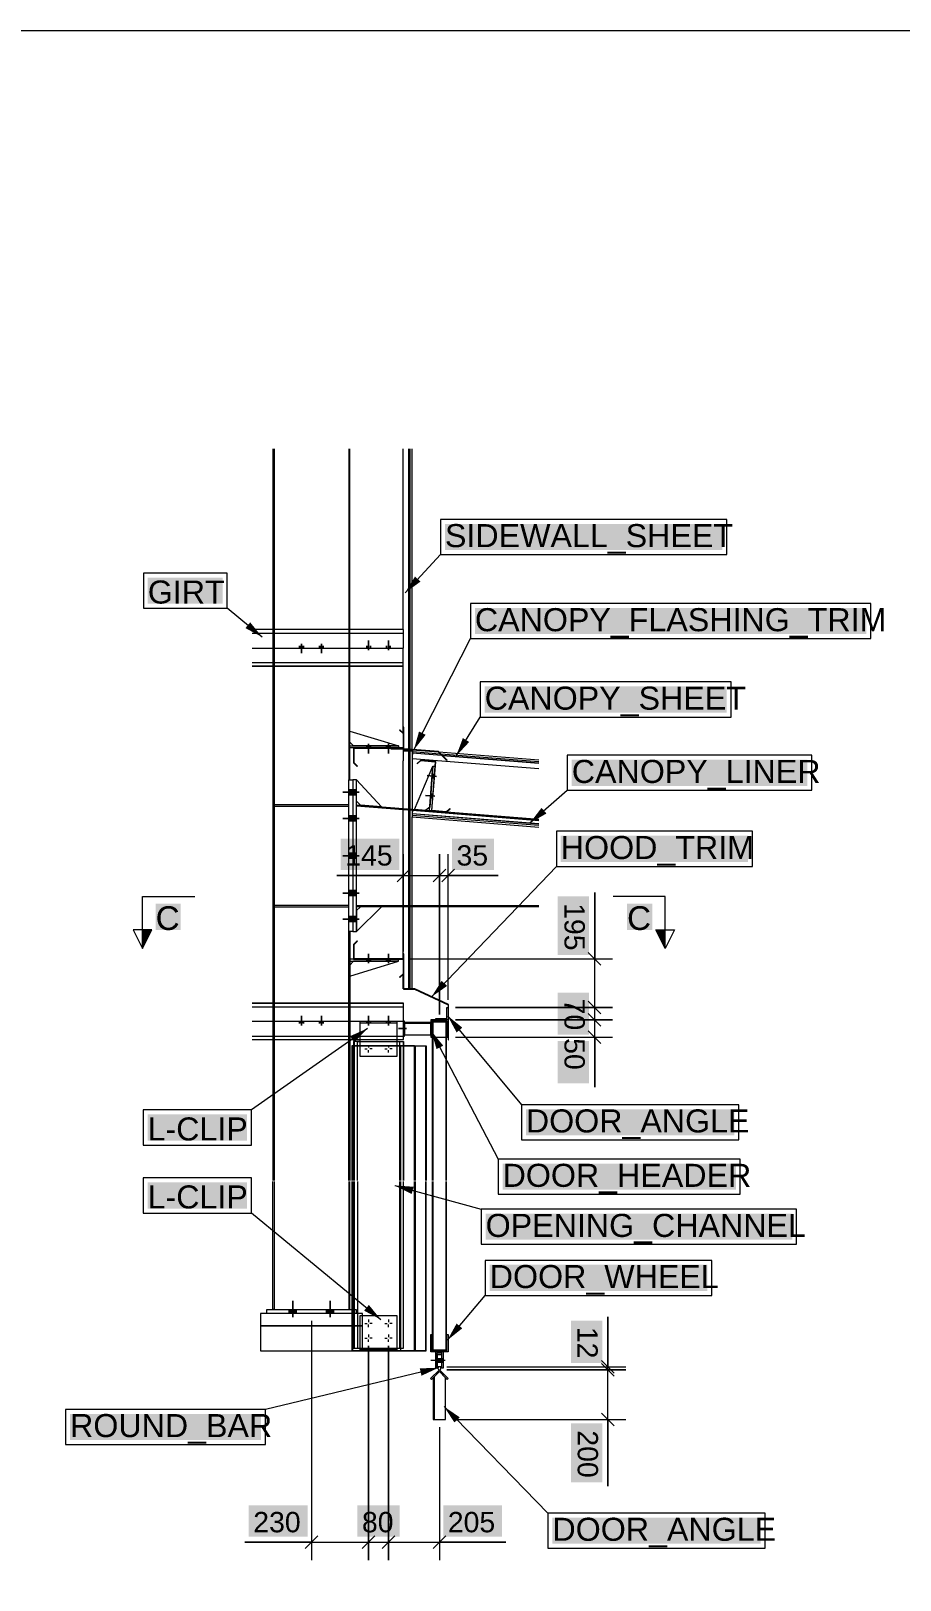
# Model space of a CAD drawing. Header units: inches. Extents: x 0.3 to 15.6, y 0.4 to 11.3.
# Drawn here: x 9.87 to 12.9, y 5.91 to 11.3 of the extents above; entities that cross this region are included whole.
import ezdxf

# ---------------------------------------------------------------- set-up
doc = ezdxf.new("R2010")
doc.units = ezdxf.units.IN
doc.header["$MEASUREMENT"] = 0
for name, color, linetype in [('PDF_Geometry', 7, 'Continuous'), ('PDF_Solid Fills', 7, 'Continuous'), ('PDF_Text', 7, 'Continuous')]:
    doc.layers.add(name, color=color, linetype=linetype)
doc.styles.add('PDF Arial', font='arial.ttf')

msp = doc.modelspace()

# ---------------------------------------------------------------- hatches: boundary and pattern name
at = {"layer": 'PDF_Solid Fills', "true_color": 0xffffff, "transparency": 33554559}
for points in [[(12.2802, 9.4926), (12.2802, 9.5835), (12.2802, 9.5835), (11.3142, 9.5835), (11.3142, 9.5835), (11.3142, 9.4926), (11.3142, 9.4926)], [(12.2802, 9.4926), (12.2802, 9.5835), (12.2802, 9.5835), (11.3142, 9.5835), (11.3142, 9.5835), (11.3142, 9.4926), (11.3142, 9.4926)], [(10.5398, 9.306), (10.5398, 9.3969), (10.5398, 9.3969), (10.2794, 9.3969), (10.2794, 9.3969), (10.2794, 9.306), (10.2794, 9.306)], [(10.5398, 9.306), (10.5398, 9.3969), (10.5398, 9.3969), (10.2794, 9.3969), (10.2794, 9.3969), (10.2794, 9.306), (10.2794, 9.306)], [(12.7812, 9.2), (12.7812, 9.2909), (12.7812, 9.2909), (11.4184, 9.2909), (11.4184, 9.2909), (11.4184, 9.2), (11.4184, 9.2)], [(12.7812, 9.2), (12.7812, 9.2909), (12.7812, 9.2909), (11.4184, 9.2909), (11.4184, 9.2909), (11.4184, 9.2), (11.4184, 9.2)], [(12.2953, 8.9269), (12.2953, 9.0178), (12.2953, 9.0178), (11.4526, 9.0178), (11.4526, 9.0178), (11.4526, 8.9269), (11.4526, 8.9269)], [(12.2953, 8.9269), (12.2953, 9.0178), (12.2953, 9.0178), (11.4526, 9.0178), (11.4526, 9.0178), (11.4526, 8.9269), (11.4526, 8.9269)], [(12.5758, 8.6717), (12.5758, 8.7626), (12.5758, 8.7626), (11.7559, 8.7626), (11.7559, 8.7626), (11.7559, 8.6717), (11.7559, 8.6717)], [(12.5758, 8.6717), (12.5758, 8.7626), (12.5758, 8.7626), (11.7559, 8.7626), (11.7559, 8.7626), (11.7559, 8.6717), (11.7559, 8.6717)], [(11.1557, 8.3789), (11.1557, 8.488), (11.1557, 8.488), (10.9512, 8.488), (10.9512, 8.488), (10.9512, 8.3789), (10.9512, 8.3789)], [(11.4855, 8.3789), (11.4855, 8.488), (11.4855, 8.488), (11.3388, 8.488), (11.3388, 8.488), (11.3388, 8.3789), (11.3388, 8.3789)], [(12.3695, 8.407), (12.3695, 8.4979), (12.3695, 8.4979), (11.7176, 8.4979), (11.7176, 8.4979), (11.7176, 8.407), (11.7176, 8.407)], [(12.3695, 8.407), (12.3695, 8.4979), (12.3695, 8.4979), (11.7176, 8.4979), (11.7176, 8.4979), (11.7176, 8.407), (11.7176, 8.407)], [(10.3943, 8.1703), (10.3943, 8.2612), (10.3943, 8.2612), (10.3068, 8.2612), (10.3068, 8.2612), (10.3068, 8.1703), (10.3068, 8.1703)], [(11.816, 8.2874), (11.7069, 8.2874), (11.7069, 8.2874), (11.7069, 8.083), (11.7069, 8.083), (11.816, 8.083), (11.816, 8.083)], [(12.0359, 8.1703), (12.0359, 8.2612), (12.0359, 8.2612), (11.9484, 8.2612), (11.9484, 8.2612), (11.9484, 8.1703), (11.9484, 8.1703)], [(11.816, 7.9523), (11.7069, 7.9523), (11.7069, 7.9523), (11.7069, 7.8056), (11.7069, 7.8056), (11.816, 7.8056), (11.816, 7.8056)], [(11.816, 7.7831), (11.7069, 7.7831), (11.7069, 7.7831), (11.7069, 7.6363), (11.7069, 7.6363), (11.816, 7.6363), (11.816, 7.6363)], [(10.625, 7.4371), (10.625, 7.5279), (10.625, 7.5279), (10.2785, 7.5279), (10.2785, 7.5279), (10.2785, 7.4371), (10.2785, 7.4371)], [(10.625, 7.4371), (10.625, 7.5279), (10.625, 7.5279), (10.2785, 7.5279), (10.2785, 7.5279), (10.2785, 7.4371), (10.2785, 7.4371)], [(12.3214, 7.4554), (12.3214, 7.5463), (12.3214, 7.5463), (11.596, 7.5463), (11.596, 7.5463), (11.596, 7.4554), (11.596, 7.4554)], [(12.3214, 7.4554), (12.3214, 7.5463), (12.3214, 7.5463), (11.596, 7.5463), (11.596, 7.5463), (11.596, 7.4554), (11.596, 7.4554)], [(12.3271, 7.266), (12.3271, 7.3569), (12.3271, 7.3569), (11.5149, 7.3569), (11.5149, 7.3569), (11.5149, 7.266), (11.5149, 7.266)], [(12.3271, 7.266), (12.3271, 7.3569), (12.3271, 7.3569), (11.5149, 7.3569), (11.5149, 7.3569), (11.5149, 7.266), (11.5149, 7.266)], [(10.6251, 7.2005), (10.6251, 7.2914), (10.6251, 7.2914), (10.2786, 7.2914), (10.2786, 7.2914), (10.2786, 7.2005), (10.2786, 7.2005)], [(10.6251, 7.2005), (10.6251, 7.2914), (10.6251, 7.2914), (10.2786, 7.2914), (10.2786, 7.2914), (10.2786, 7.2005), (10.2786, 7.2005)], [(12.5233, 7.0917), (12.5233, 7.1826), (12.5233, 7.1826), (11.4559, 7.1826), (11.4559, 7.1826), (11.4559, 7.0917), (11.4559, 7.0917)], [(12.5233, 7.0917), (12.5233, 7.1826), (12.5233, 7.1826), (11.4559, 7.1826), (11.4559, 7.1826), (11.4559, 7.0917), (11.4559, 7.0917)], [(12.2282, 6.9137), (12.2282, 7.0046), (12.2282, 7.0046), (11.4702, 7.0046), (11.4702, 7.0046), (11.4702, 6.9137), (11.4702, 6.9137)], [(12.2282, 6.9137), (12.2282, 7.0046), (12.2282, 7.0046), (11.4702, 7.0046), (11.4702, 7.0046), (11.4702, 6.9137), (11.4702, 6.9137)], [(11.8621, 6.8098), (11.753, 6.8098), (11.753, 6.8098), (11.753, 6.6631), (11.753, 6.6631), (11.8621, 6.6631), (11.8621, 6.6631)], [(10.6741, 6.395), (10.6741, 6.4859), (10.6741, 6.4859), (10.0087, 6.4859), (10.0087, 6.4859), (10.0087, 6.395), (10.0087, 6.395)], [(10.6741, 6.395), (10.6741, 6.4859), (10.6741, 6.4859), (10.0087, 6.4859), (10.0087, 6.4859), (10.0087, 6.395), (10.0087, 6.395)], [(11.8621, 6.4523), (11.753, 6.4523), (11.753, 6.4523), (11.753, 6.2478), (11.753, 6.2478), (11.8621, 6.2478), (11.8621, 6.2478)], [(10.8355, 6.0582), (10.8355, 6.1673), (10.8355, 6.1673), (10.631, 6.1673), (10.631, 6.1673), (10.631, 6.0582), (10.631, 6.0582)], [(11.1562, 6.0582), (11.1562, 6.1673), (11.1562, 6.1673), (11.0094, 6.1673), (11.0094, 6.1673), (11.0094, 6.0582), (11.0094, 6.0582)], [(11.513, 6.0582), (11.513, 6.1673), (11.513, 6.1673), (11.3085, 6.1673), (11.3085, 6.1673), (11.3085, 6.0582), (11.3085, 6.0582)], [(12.4139, 6.034), (12.4139, 6.1249), (12.4139, 6.1249), (11.6885, 6.1249), (11.6885, 6.1249), (11.6885, 6.034), (11.6885, 6.034)], [(12.4139, 6.034), (12.4139, 6.1249), (12.4139, 6.1249), (11.6885, 6.1249), (11.6885, 6.1249), (11.6885, 6.034), (11.6885, 6.034)]]:
    msp.add_hatch(color=7, dxfattribs=at).paths.add_polyline_path(points)
at = {"layer": 'PDF_Solid Fills', "transparency": 33554559}
for points in [[(11.2289, 9.3826), (11.1753, 9.3438), (11.1753, 9.3438), (11.2098, 9.4002), (11.2098, 9.4002)], [(10.6359, 9.2409), (10.6777, 9.1895), (10.6777, 9.1895), (10.6194, 9.2208), (10.6194, 9.2208)], [(10.808, 9.1525), (10.821, 9.1525), (10.821, 9.1525), (10.821, 9.1594), (10.821, 9.1594), (10.808, 9.1594), (10.808, 9.1594)], [(10.808, 9.1525), (10.821, 9.1525), (10.821, 9.1525), (10.821, 9.1594), (10.821, 9.1594), (10.808, 9.1594), (10.808, 9.1594)], [(10.808, 9.1512), (10.821, 9.1512), (10.821, 9.1512), (10.821, 9.1525), (10.821, 9.1525), (10.808, 9.1525), (10.808, 9.1525)], [(10.808, 9.1512), (10.821, 9.1512), (10.821, 9.1512), (10.821, 9.1525), (10.821, 9.1525), (10.808, 9.1525), (10.808, 9.1525)], [(10.8772, 9.1525), (10.8902, 9.1525), (10.8902, 9.1525), (10.8902, 9.1594), (10.8902, 9.1594), (10.8772, 9.1594), (10.8772, 9.1594)], [(10.8772, 9.1525), (10.8902, 9.1525), (10.8902, 9.1525), (10.8902, 9.1594), (10.8902, 9.1594), (10.8772, 9.1594), (10.8772, 9.1594)], [(10.8772, 9.1512), (10.8902, 9.1512), (10.8902, 9.1512), (10.8902, 9.1525), (10.8902, 9.1525), (10.8772, 9.1525), (10.8772, 9.1525)], [(10.8772, 9.1512), (10.8902, 9.1512), (10.8902, 9.1512), (10.8902, 9.1525), (10.8902, 9.1525), (10.8772, 9.1525), (10.8772, 9.1525)], [(11.2469, 8.8492), (11.2059, 8.7972), (11.2059, 8.7972), (11.2238, 8.8609), (11.2238, 8.8609)], [(11.0547, 8.8106), (11.0417, 8.8106), (11.0417, 8.8106), (11.0417, 8.8037), (11.0417, 8.8037), (11.0547, 8.8037), (11.0547, 8.8037)], [(11.0547, 8.8106), (11.0417, 8.8106), (11.0417, 8.8106), (11.0417, 8.8037), (11.0417, 8.8037), (11.0547, 8.8037), (11.0547, 8.8037)], [(11.0547, 8.8037), (11.0417, 8.8037), (11.0417, 8.8037), (11.0417, 8.8024), (11.0417, 8.8024), (11.0547, 8.8024), (11.0547, 8.8024)], [(11.0547, 8.8037), (11.0417, 8.8037), (11.0417, 8.8037), (11.0417, 8.8024), (11.0417, 8.8024), (11.0547, 8.8024), (11.0547, 8.8024)], [(11.1239, 8.8106), (11.1109, 8.8106), (11.1109, 8.8106), (11.1109, 8.8037), (11.1109, 8.8037), (11.1239, 8.8037), (11.1239, 8.8037)], [(11.1239, 8.8106), (11.1109, 8.8106), (11.1109, 8.8106), (11.1109, 8.8037), (11.1109, 8.8037), (11.1239, 8.8037), (11.1239, 8.8037)], [(11.1239, 8.8037), (11.1109, 8.8037), (11.1109, 8.8037), (11.1109, 8.8024), (11.1109, 8.8024), (11.1239, 8.8024), (11.1239, 8.8024)], [(11.1239, 8.8037), (11.1109, 8.8037), (11.1109, 8.8037), (11.1109, 8.8024), (11.1109, 8.8024), (11.1239, 8.8024), (11.1239, 8.8024)], [(11.3986, 8.8244), (11.3534, 8.776), (11.3534, 8.776), (11.3765, 8.838), (11.3765, 8.838)], [(11.2701, 8.7123), (11.2691, 8.6994), (11.2691, 8.6994), (11.276, 8.6989), (11.276, 8.6989), (11.277, 8.7118), (11.277, 8.7118)], [(11.2701, 8.7123), (11.2691, 8.6994), (11.2691, 8.6994), (11.276, 8.6989), (11.276, 8.6989), (11.277, 8.7118), (11.277, 8.7118)], [(11.277, 8.7118), (11.276, 8.6989), (11.276, 8.6989), (11.2773, 8.6987), (11.2773, 8.6987), (11.2783, 8.7117), (11.2783, 8.7117)], [(11.277, 8.7118), (11.276, 8.6989), (11.276, 8.6989), (11.2773, 8.6987), (11.2773, 8.6987), (11.2783, 8.7117), (11.2783, 8.7117)], [(10.9789, 8.6579), (10.9789, 8.6406), (10.9789, 8.6406), (10.9928, 8.6406), (10.9928, 8.6406), (10.9928, 8.6579), (10.9928, 8.6579)], [(10.9928, 8.6579), (10.9928, 8.6406), (10.9928, 8.6406), (11.0066, 8.6406), (11.0066, 8.6406), (11.0066, 8.6579), (11.0066, 8.6579)], [(11.2646, 8.6433), (11.2636, 8.6304), (11.2636, 8.6304), (11.2705, 8.6298), (11.2705, 8.6298), (11.2715, 8.6428), (11.2715, 8.6428)], [(11.2646, 8.6433), (11.2636, 8.6304), (11.2636, 8.6304), (11.2705, 8.6298), (11.2705, 8.6298), (11.2715, 8.6428), (11.2715, 8.6428)], [(11.2715, 8.6428), (11.2705, 8.6298), (11.2705, 8.6298), (11.2718, 8.6297), (11.2718, 8.6297), (11.2728, 8.6427), (11.2728, 8.6427)], [(11.2715, 8.6428), (11.2705, 8.6298), (11.2705, 8.6298), (11.2718, 8.6297), (11.2718, 8.6297), (11.2728, 8.6427), (11.2728, 8.6427)], [(11.6675, 8.5755), (11.61, 8.5427), (11.61, 8.5427), (11.6504, 8.5951), (11.6504, 8.5951)], [(10.9789, 8.567), (10.9789, 8.5497), (10.9789, 8.5497), (10.9928, 8.5497), (10.9928, 8.5497), (10.9928, 8.567), (10.9928, 8.567)], [(10.9928, 8.567), (10.9928, 8.5497), (10.9928, 8.5497), (11.0066, 8.5497), (11.0066, 8.5497), (11.0066, 8.567), (11.0066, 8.567)], [(10.9789, 8.4372), (10.9789, 8.4199), (10.9789, 8.4199), (10.9928, 8.4199), (10.9928, 8.4199), (10.9928, 8.4372), (10.9928, 8.4372)], [(10.9928, 8.4372), (10.9928, 8.4199), (10.9928, 8.4199), (11.0066, 8.4199), (11.0066, 8.4199), (11.0066, 8.4372), (11.0066, 8.4372)], [(10.9789, 8.3073), (10.9789, 8.29), (10.9789, 8.29), (10.9928, 8.29), (10.9928, 8.29), (10.9928, 8.3073), (10.9928, 8.3073)], [(10.9928, 8.3073), (10.9928, 8.29), (10.9928, 8.29), (11.0066, 8.29), (11.0066, 8.29), (11.0066, 8.3073), (11.0066, 8.3073)], [(10.9789, 8.2165), (10.9789, 8.1991), (10.9789, 8.1991), (10.9928, 8.1991), (10.9928, 8.1991), (10.9928, 8.2165), (10.9928, 8.2165)], [(10.9928, 8.2165), (10.9928, 8.1991), (10.9928, 8.1991), (11.0066, 8.1991), (11.0066, 8.1991), (11.0066, 8.2165), (11.0066, 8.2165)], [(10.2613, 8.1703), (10.2938, 8.1703), (10.2938, 8.1703), (10.2613, 8.1054), (10.2613, 8.1054)], [(12.0489, 8.1703), (12.0814, 8.1703), (12.0814, 8.1703), (12.0814, 8.1054), (12.0814, 8.1054)], [(11.0547, 8.0693), (11.0417, 8.0693), (11.0417, 8.0693), (11.0417, 8.068), (11.0417, 8.068), (11.0547, 8.068), (11.0547, 8.068)], [(11.0547, 8.0693), (11.0417, 8.0693), (11.0417, 8.0693), (11.0417, 8.068), (11.0417, 8.068), (11.0547, 8.068), (11.0547, 8.068)], [(11.0547, 8.068), (11.0417, 8.068), (11.0417, 8.068), (11.0417, 8.0611), (11.0417, 8.0611), (11.0547, 8.0611), (11.0547, 8.0611)], [(11.0547, 8.068), (11.0417, 8.068), (11.0417, 8.068), (11.0417, 8.0611), (11.0417, 8.0611), (11.0547, 8.0611), (11.0547, 8.0611)], [(11.1239, 8.0693), (11.1109, 8.0693), (11.1109, 8.0693), (11.1109, 8.068), (11.1109, 8.068), (11.1239, 8.068), (11.1239, 8.068)], [(11.1239, 8.0693), (11.1109, 8.0693), (11.1109, 8.0693), (11.1109, 8.068), (11.1109, 8.068), (11.1239, 8.068), (11.1239, 8.068)], [(11.1239, 8.068), (11.1109, 8.068), (11.1109, 8.068), (11.1109, 8.0611), (11.1109, 8.0611), (11.1239, 8.0611), (11.1239, 8.0611)], [(11.1239, 8.068), (11.1109, 8.068), (11.1109, 8.068), (11.1109, 8.0611), (11.1109, 8.0611), (11.1239, 8.0611), (11.1239, 8.0611)], [(11.3216, 7.9752), (11.2673, 7.9373), (11.2673, 7.9373), (11.3028, 7.9932), (11.3028, 7.9932)], [(10.821, 7.8529), (10.808, 7.8529), (10.808, 7.8529), (10.808, 7.8516), (10.808, 7.8516), (10.821, 7.8516), (10.821, 7.8516)], [(10.821, 7.8529), (10.808, 7.8529), (10.808, 7.8529), (10.808, 7.8516), (10.808, 7.8516), (10.821, 7.8516), (10.821, 7.8516)], [(10.821, 7.8516), (10.808, 7.8516), (10.808, 7.8516), (10.808, 7.8447), (10.808, 7.8447), (10.821, 7.8447), (10.821, 7.8447)], [(10.821, 7.8516), (10.808, 7.8516), (10.808, 7.8516), (10.808, 7.8447), (10.808, 7.8447), (10.821, 7.8447), (10.821, 7.8447)], [(10.8902, 7.8529), (10.8772, 7.8529), (10.8772, 7.8529), (10.8772, 7.8516), (10.8772, 7.8516), (10.8902, 7.8516), (10.8902, 7.8516)], [(10.8902, 7.8529), (10.8772, 7.8529), (10.8772, 7.8529), (10.8772, 7.8516), (10.8772, 7.8516), (10.8902, 7.8516), (10.8902, 7.8516)], [(10.8902, 7.8516), (10.8772, 7.8516), (10.8772, 7.8516), (10.8772, 7.8447), (10.8772, 7.8447), (10.8902, 7.8447), (10.8902, 7.8447)], [(10.8902, 7.8516), (10.8772, 7.8516), (10.8772, 7.8516), (10.8772, 7.8447), (10.8772, 7.8447), (10.8902, 7.8447), (10.8902, 7.8447)], [(10.9835, 7.8004), (11.0441, 7.8272), (11.0441, 7.8272), (10.9985, 7.7792), (10.9985, 7.7792)], [(11.1694, 7.8335), (11.1694, 7.8205), (11.1694, 7.8205), (11.1737, 7.8205), (11.1737, 7.8205), (11.1737, 7.8335), (11.1737, 7.8335)], [(11.2849, 7.7553), (11.2664, 7.8189), (11.2664, 7.8189), (11.308, 7.7674), (11.308, 7.7674)], [(11.3547, 7.8135), (11.3232, 7.8717), (11.3232, 7.8717), (11.3747, 7.8301), (11.3747, 7.8301)], [(11.1983, 7.2512), (11.1392, 7.2809), (11.1392, 7.2809), (11.2052, 7.2762), (11.2052, 7.2762)], [(10.7963, 6.8494), (10.7721, 6.8494), (10.7721, 6.8494), (10.7721, 6.8355), (10.7721, 6.8355), (10.7963, 6.8355), (10.7963, 6.8355)], [(10.9261, 6.8494), (10.9019, 6.8494), (10.9019, 6.8494), (10.9019, 6.8355), (10.9019, 6.8355), (10.9261, 6.8355), (10.9261, 6.8355)], [(11.0492, 6.865), (11.091, 6.8137), (11.091, 6.8137), (11.0327, 6.845), (11.0327, 6.845)], [(11.3745, 6.7835), (11.3227, 6.7424), (11.3227, 6.7424), (11.3547, 6.8003), (11.3547, 6.8003)], [(11.0417, 6.7057), (11.0547, 6.7057), (11.0547, 6.7057), (11.0547, 6.71), (11.0547, 6.71), (11.0417, 6.71), (11.0417, 6.71)], [(11.1109, 6.7057), (11.1239, 6.7057), (11.1239, 6.7057), (11.1239, 6.71), (11.1239, 6.71), (11.1109, 6.71), (11.1109, 6.71)], [(11.2264, 6.644), (11.2925, 6.6466), (11.2925, 6.6466), (11.2325, 6.6187), (11.2325, 6.6187)], [(11.2862, 6.6646), (11.2862, 6.6776), (11.2862, 6.6776), (11.2819, 6.6776), (11.2819, 6.6776), (11.2819, 6.6646), (11.2819, 6.6646)], [(11.3018, 6.6646), (11.3018, 6.6776), (11.3018, 6.6776), (11.2879, 6.6776), (11.2879, 6.6776), (11.2879, 6.6646), (11.2879, 6.6646)], [(11.3078, 6.6646), (11.3078, 6.6776), (11.3078, 6.6776), (11.3035, 6.6776), (11.3035, 6.6776), (11.3035, 6.6646), (11.3035, 6.6646)], [(11.3471, 6.4556), (11.3111, 6.5111), (11.3111, 6.5111), (11.3657, 6.4737), (11.3657, 6.4737)]]:
    msp.add_hatch(color=256, dxfattribs=at).paths.add_polyline_path(points)
h = msp.add_hatch(color=256, dxfattribs=at)
h.paths.add_polyline_path([(11.1694, 8.3594), (11.1696, 8.3594)], flags=0)
h.paths.add_polyline_path([(11.1694, 8.3597, 0.413793), (11.1691, 8.3594)], flags=0)
h = msp.add_hatch(color=256, dxfattribs=at)
h.paths.add_polyline_path([(11.2949, 8.3594), (11.2951, 8.3594)], flags=0)
h.paths.add_polyline_path([(11.2951, 8.3594, 0.413793), (11.2948, 8.3597)], flags=0)
h = msp.add_hatch(color=256, dxfattribs=at)
h.paths.add_polyline_path([(11.2949, 8.3594), (11.2951, 8.3594)], flags=0)
h.paths.add_polyline_path([(11.2951, 8.3594, 0.413793), (11.2948, 8.3597)], flags=0)
h = msp.add_hatch(color=256, dxfattribs=at)
h.paths.add_polyline_path([(11.3251, 8.3594), (11.3254, 8.3594)], flags=0)
h.paths.add_polyline_path([(11.3251, 8.3597, 0.413793), (11.3249, 8.3594)], flags=0)
h = msp.add_hatch(color=256, dxfattribs=at)
h.paths.add_polyline_path([(11.8355, 8.0693), (11.8357, 8.0693)], flags=0)
h.paths.add_polyline_path([(11.8355, 8.0696, 0.413793), (11.8352, 8.0693)], flags=0)
h = msp.add_hatch(color=256, dxfattribs=at)
h.paths.add_polyline_path([(11.8355, 7.9005), (11.8357, 7.9005)], flags=0)
h.paths.add_polyline_path([(11.8355, 7.9003, 0.415242), (11.8357, 7.9005)], flags=0)
h.paths.add_polyline_path([(11.8357, 7.9005, 0.415242), (11.8355, 7.9008)], flags=0)
h = msp.add_hatch(color=256, dxfattribs=at)
h.paths.add_polyline_path([(11.8355, 7.9005), (11.8357, 7.9005)], flags=0)
h.paths.add_polyline_path([(11.8355, 7.9003, 0.415242), (11.8357, 7.9005)], flags=0)
h.paths.add_polyline_path([(11.8357, 7.9005, 0.415242), (11.8355, 7.9008)], flags=0)
h = msp.add_hatch(color=256, dxfattribs=at)
h.paths.add_polyline_path([(11.8355, 7.8573), (11.8357, 7.8573)], flags=0)
h.paths.add_polyline_path([(11.8352, 7.8573, 0.413793), (11.8355, 7.857)], flags=0)
h = msp.add_hatch(color=256, dxfattribs=at)
h.paths.add_polyline_path([(11.8355, 7.8573), (11.8357, 7.8573)], flags=0)
h.paths.add_polyline_path([(11.8352, 7.8573, 0.413793), (11.8355, 7.857)], flags=0)
h = msp.add_hatch(color=256, dxfattribs=at)
h.paths.add_polyline_path([(11.8355, 7.7967), (11.8357, 7.7967)], flags=0)
h.paths.add_polyline_path([(11.8352, 7.7967, 0.413793), (11.8355, 7.7964)], flags=0)
h = msp.add_hatch(color=256, dxfattribs=at)
h.paths.add_polyline_path([(11.8815, 6.6494), (11.8818, 6.6494)], flags=0)
h.paths.add_polyline_path([(11.8815, 6.6497, 0.413793), (11.8813, 6.6494)], flags=0)
h = msp.add_hatch(color=256, dxfattribs=at)
h.paths.add_polyline_path([(11.8815, 6.6391), (11.8818, 6.639)], flags=0)
h.paths.add_polyline_path([(11.8815, 6.6393, 0.413793), (11.8813, 6.639)], flags=0)
h = msp.add_hatch(color=256, dxfattribs=at)
h.paths.add_polyline_path([(11.8815, 6.6391), (11.8818, 6.639)], flags=0)
h.paths.add_polyline_path([(11.8815, 6.6393, 0.413793), (11.8813, 6.639)], flags=0)
h = msp.add_hatch(color=256, dxfattribs=at)
h.paths.add_polyline_path([(11.8815, 6.4659), (11.8818, 6.466)], flags=0)
h.paths.add_polyline_path([(11.8813, 6.466, 0.413793), (11.8815, 6.4657)], flags=0)
h = msp.add_hatch(color=256, dxfattribs=at)
h.paths.add_polyline_path([(10.8491, 6.0387), (10.8494, 6.0387)], flags=0)
h.paths.add_polyline_path([(10.8491, 6.0385, 0.415242), (10.8494, 6.0387)], flags=0)
h.paths.add_polyline_path([(10.8489, 6.0387, 0.415242), (10.8491, 6.0385)], flags=0)
h = msp.add_hatch(color=256, dxfattribs=at)
h.paths.add_polyline_path([(11.0482, 6.0387), (11.0484, 6.0387)], flags=0)
h.paths.add_polyline_path([(11.0484, 6.0387, 0.413793), (11.0482, 6.039)], flags=0)
h = msp.add_hatch(color=256, dxfattribs=at)
h.paths.add_polyline_path([(11.0482, 6.0387), (11.0484, 6.0387)], flags=0)
h.paths.add_polyline_path([(11.0484, 6.0387, 0.413793), (11.0482, 6.039)], flags=0)
h = msp.add_hatch(color=256, dxfattribs=at)
h.paths.add_polyline_path([(11.1174, 6.0387), (11.1177, 6.0387)], flags=0)
h.paths.add_polyline_path([(11.1177, 6.0387, 0.413793), (11.1174, 6.039)], flags=0)
h = msp.add_hatch(color=256, dxfattribs=at)
h.paths.add_polyline_path([(11.1174, 6.0387), (11.1177, 6.0387)], flags=0)
h.paths.add_polyline_path([(11.1177, 6.0387, 0.413793), (11.1174, 6.039)], flags=0)
h = msp.add_hatch(color=256, dxfattribs=at)
h.paths.add_polyline_path([(11.2949, 6.0387), (11.2951, 6.0387)], flags=0)
h.paths.add_polyline_path([(11.2951, 6.0387, 0.413793), (11.2948, 6.039)], flags=0)

# ---------------------------------------------------------------- linework, layer by layer
at = {"layer": 'PDF_Geometry', "lineweight": 5}
for points in [[(0.3937, 0.3937), (15.5576, 0.3937), (15.5576, 11.2992), (0.3937, 11.2992)], [(11.2987, 9.5991), (11.2987, 9.477), (12.2958, 9.477), (12.2958, 9.5991)], [(10.2638, 9.4124), (10.2638, 9.2904), (10.5554, 9.2904), (10.5554, 9.4124)], [(11.4028, 9.3065), (11.4028, 9.1844), (12.7968, 9.1844), (12.7968, 9.3065)], [(10.8145, 9.1335), (10.8145, 9.1664)], [(10.8837, 9.1335), (10.8837, 9.1664)], [(11.0482, 9.1772), (11.0482, 9.1443)], [(11.1174, 9.1772), (11.1174, 9.1443)], [(10.808, 9.1512), (10.808, 9.1525), (10.808, 9.1594), (10.808, 9.1525)], [(10.821, 9.1512), (10.821, 9.1525), (10.821, 9.1594), (10.821, 9.1525)], [(10.8772, 9.1512), (10.8772, 9.1525), (10.8772, 9.1594), (10.8772, 9.1525)], [(10.8902, 9.1512), (10.8902, 9.1525), (10.8902, 9.1594), (10.8902, 9.1525)], [(11.0417, 9.1594), (11.0417, 9.1525), (11.0417, 9.1512), (11.0417, 9.1525)], [(11.0547, 9.1594), (11.0547, 9.1525), (11.0547, 9.1512), (11.0547, 9.1525)], [(11.1109, 9.1594), (11.1109, 9.1525), (11.1109, 9.1512), (11.1109, 9.1525)], [(11.1239, 9.1594), (11.1239, 9.1525), (11.1239, 9.1512), (11.1239, 9.1525)], [(11.437, 9.0334), (11.437, 8.9113), (12.3109, 8.9113), (12.3109, 9.0334)], [(10.9975, 8.8024), (11.1694, 8.8024), (11.1694, 8.8543), (11.1571, 8.8666), (11.1562, 8.8657), (11.1681, 8.8538), (11.1681, 8.8037), (10.9962, 8.8037), (10.9833, 8.8037), (10.9833, 8.8106), (11.152, 8.8106), (11.152, 8.8037), (10.9962, 8.8037), (10.9962, 8.7518), (11.0085, 8.7395), (11.0094, 8.7405), (10.9975, 8.7523)], [(10.9962, 8.8106), (10.9833, 8.8236), (10.9833, 8.8626), (11.152, 8.8106)], [(11.3221, 8.7608), (11.2914, 8.7916), (11.1711, 8.8011), (11.1711, 8.8761), (11.1694, 8.8761), (11.1694, 8.7995), (11.2906, 8.7899), (11.3209, 8.7596)], [(11.0417, 8.8024), (11.0417, 8.8037), (11.0417, 8.8106), (11.0417, 8.8037)], [(11.0482, 8.7847), (11.0482, 8.8176)], [(11.0547, 8.8024), (11.0547, 8.8037), (11.0547, 8.8106), (11.0547, 8.8037)], [(11.1109, 8.8024), (11.1109, 8.8037), (11.1109, 8.8106), (11.1109, 8.8037)], [(11.1174, 8.7847), (11.1174, 8.8176)], [(11.1239, 8.8024), (11.1239, 8.8037), (11.1239, 8.8106), (11.1239, 8.8037)], [(11.1694, 8.7995), (11.1694, 8.8024), (11.1261, 8.8024), (11.1261, 8.8011), (11.1681, 8.8011), (11.1681, 8.7591), (11.1694, 8.7591)], [(11.2471, 8.5861), (11.2082, 8.5892), (11.2085, 8.5898), (11.2723, 8.7404), (11.261, 8.598), (11.2477, 8.5867)], [(11.2819, 8.757), (11.2301, 8.7611), (11.217, 8.7499), (11.2178, 8.7489), (11.2306, 8.7598), (11.2805, 8.7558), (11.2669, 8.5845), (11.3187, 8.5804), (11.3318, 8.5917), (11.331, 8.5926), (11.3182, 8.5818), (11.2683, 8.5857)], [(11.26, 8.5851), (11.26, 8.5857), (11.2723, 8.7404), (11.2792, 8.7398), (11.2669, 8.5845)], [(11.7403, 8.7782), (11.7403, 8.6562), (12.5914, 8.6562), (12.5914, 8.7782)], [(11.0066, 8.2381), (11.0066, 8.1645), (11.0066, 8.6925), (10.9928, 8.6925), (10.9928, 8.1645), (10.9789, 8.1645), (10.9789, 8.6925), (10.9928, 8.6925), (10.9928, 8.1645), (11.0066, 8.1645), (11.0932, 8.2511), (11.0196, 8.2511)], [(11.0196, 8.6049), (11.0195, 8.6049), (11.0066, 8.6189), (11.0066, 8.6925), (11.0927, 8.5991), (11.0929, 8.5989)], [(11.2519, 8.7073), (11.2847, 8.7047)], [(11.2691, 8.6994), (11.276, 8.6989), (11.2773, 8.6988), (11.276, 8.6989)], [(11.2701, 8.7123), (11.277, 8.7118), (11.2783, 8.7117), (11.277, 8.7118)], [(10.959, 8.6492), (11.0153, 8.6492)], [(10.9789, 8.6579), (10.9928, 8.6579), (11.0066, 8.6579), (10.9928, 8.6579)], [(10.9789, 8.6406), (10.9928, 8.6406), (11.0066, 8.6406), (10.9928, 8.6406)], [(11.2464, 8.6382), (11.2792, 8.6356)], [(11.2636, 8.6304), (11.2705, 8.6298), (11.2718, 8.6297), (11.2705, 8.6298)], [(11.2646, 8.6433), (11.2715, 8.6428), (11.2728, 8.6427), (11.2715, 8.6428)], [(10.7193, 8.6016), (10.9789, 8.6016), (10.9789, 8.6059), (10.7193, 8.6059)], [(10.959, 8.5583), (11.0153, 8.5583)], [(10.9789, 8.567), (10.9928, 8.567), (11.0066, 8.567), (10.9928, 8.567)], [(10.9789, 8.5497), (10.9928, 8.5497), (11.0066, 8.5497), (10.9928, 8.5497)], [(11.7021, 8.5135), (11.7021, 8.3915), (12.385, 8.3915), (12.385, 8.5135)], [(10.959, 8.4285), (11.0153, 8.4285)], [(10.9789, 8.4372), (10.9928, 8.4372), (11.0066, 8.4372), (10.9928, 8.4372)], [(10.9789, 8.4199), (10.9928, 8.4199), (11.0066, 8.4199), (10.9928, 8.4199)], [(11.2948, 8.4334), (11.2948, 7.8759)], [(11.2728, 8.3374), (11.3169, 8.3815)], [(10.9789, 8.3073), (10.9928, 8.3073), (11.0066, 8.3073), (10.9928, 8.3073)], [(10.7193, 8.2511), (10.9789, 8.2511), (10.9789, 8.2554), (10.7193, 8.2554)], [(10.959, 8.2987), (11.0153, 8.2987)], [(10.9789, 8.29), (10.9928, 8.29), (11.0066, 8.29), (10.9928, 8.29)], [(10.959, 8.2078), (11.0153, 8.2078)], [(10.9789, 8.2165), (10.9928, 8.2165), (11.0066, 8.2165), (10.9928, 8.2165)], [(10.9789, 8.1992), (10.9928, 8.1992), (11.0066, 8.1992), (10.9928, 8.1992)], [(10.2289, 8.1703), (10.2613, 8.1054), (10.2938, 8.1703)], [(12.0489, 8.1703), (12.1138, 8.1703), (12.0814, 8.1054)], [(11.1571, 8.0052), (11.1694, 8.0174), (11.1694, 8.0693), (10.9975, 8.0693), (10.9975, 8.1194), (11.0094, 8.1313), (11.0085, 8.1322), (10.9962, 8.12), (10.9962, 8.068), (10.9833, 8.068), (10.9833, 8.0611), (11.152, 8.0611), (11.152, 8.068), (10.9962, 8.068), (11.1681, 8.068), (11.1681, 8.0179), (11.1562, 8.0061)], [(10.9962, 8.0611), (10.9833, 8.0481), (10.9833, 8.0092), (11.152, 8.0611)], [(11.0417, 8.0693), (11.0417, 8.068), (11.0417, 8.0611), (11.0417, 8.068)], [(11.0482, 8.0871), (11.0482, 8.0542)], [(11.0547, 8.0693), (11.0547, 8.068), (11.0547, 8.0611), (11.0547, 8.068)], [(11.1109, 8.0693), (11.1109, 8.068), (11.1109, 8.0611), (11.1109, 8.068)], [(11.1174, 8.0871), (11.1174, 8.0542)], [(11.1239, 8.0693), (11.1239, 8.068), (11.1239, 8.0611), (11.1239, 8.068)], [(11.3269, 7.788), (11.3269, 7.9105), (11.2087, 7.9654), (11.1711, 7.9654), (11.1711, 8.0866), (11.1694, 8.0866), (11.1694, 7.9637), (11.2083, 7.9637), (11.3251, 7.9094), (11.3251, 7.788)], [(11.2819, 7.8616), (11.3208, 7.8616), (11.3208, 7.9005), (11.3251, 7.9005), (11.3251, 7.8573), (11.2646, 7.8573), (11.2646, 7.7967), (11.2689, 7.7967), (11.3208, 7.7967), (11.3208, 7.8529), (11.2689, 7.8529), (11.2689, 7.7967), (11.2689, 7.8529), (11.3208, 7.8529), (11.3208, 7.7967), (11.3251, 7.7967), (11.3251, 7.8573), (11.2819, 7.8573)], [(11.8978, 7.9005), (11.3511, 7.9005)], [(11.8575, 7.8785), (11.8134, 7.9226)], [(11.8575, 7.8352), (11.8134, 7.8793)], [(10.808, 7.8529), (10.808, 7.8516), (10.808, 7.8447), (10.808, 7.8516)], [(10.8145, 7.8707), (10.8145, 7.8378)], [(10.821, 7.8529), (10.821, 7.8516), (10.821, 7.8447), (10.821, 7.8516)], [(10.8772, 7.8529), (10.8772, 7.8516), (10.8772, 7.8447), (10.8772, 7.8516)], [(10.8837, 7.8707), (10.8837, 7.8378)], [(10.8902, 7.8529), (10.8902, 7.8516), (10.8902, 7.8447), (10.8902, 7.8516)], [(11.1477, 7.7888), (11.1477, 7.8516), (11.0179, 7.8516), (11.0179, 7.7888), (11.0179, 7.7664), (11.0179, 7.7305), (11.1477, 7.7305), (11.1477, 7.7664)], [(11.0417, 7.8529), (11.0417, 7.8516), (11.0417, 7.8447), (11.0417, 7.8516)], [(11.0482, 7.8707), (11.0482, 7.8378)], [(11.0547, 7.8529), (11.0547, 7.8516), (11.0547, 7.8447), (11.0547, 7.8516)], [(11.1109, 7.8529), (11.1109, 7.8516), (11.1109, 7.8447), (11.1109, 7.8516)], [(11.1174, 7.8707), (11.1174, 7.8378)], [(11.1239, 7.8529), (11.1239, 7.8516), (11.1239, 7.8447), (11.1239, 7.8516)], [(11.152, 7.827), (11.1806, 7.827)], [(11.152, 7.827), (11.1806, 7.827)], [(11.1694, 7.8529), (11.1694, 7.801), (11.1737, 7.801), (11.1737, 7.8529)], [(11.1694, 7.8335), (11.1737, 7.8335)], [(11.1694, 7.8335), (11.1737, 7.8335)], [(11.1694, 7.8205), (11.1737, 7.8205)], [(11.1694, 7.8205), (11.1737, 7.8205)], [(11.1737, 7.8053), (11.2646, 7.8053), (11.2646, 7.8486), (11.1737, 7.8486)], [(11.8978, 7.8573), (11.3511, 7.8573)], [(11.2083, 7.7664), (10.9919, 7.7664), (10.9919, 7.2977), (10.9919, 7.7664), (11.2083, 7.7664), (11.2083, 7.2977)], [(11.5804, 7.5619), (11.5804, 7.4399), (12.337, 7.4399), (12.337, 7.5619)], [(10.2629, 7.5435), (10.2629, 7.4215), (10.6406, 7.4215), (10.6406, 7.5435)], [(11.4993, 7.3725), (11.4993, 7.2504), (12.3427, 7.2504), (12.3427, 7.3725)], [(10.263, 7.307), (10.263, 7.1849), (10.6407, 7.1849), (10.6407, 7.307)], [(11.4403, 7.1981), (11.4403, 7.0761), (12.5389, 7.0761), (12.5389, 7.1981)], [(11.4546, 7.0202), (11.4546, 6.8981), (12.2438, 6.8981), (12.2438, 7.0202)], [(10.6933, 6.8355), (10.6933, 6.8494), (10.9919, 6.8494), (11.0049, 6.8494), (11.0049, 6.8355)], [(10.7721, 6.8494), (10.7721, 6.8355)], [(10.7842, 6.8788), (10.7842, 6.8225)], [(10.7963, 6.8494), (10.7963, 6.8355)], [(10.9019, 6.8494), (10.9019, 6.8355)], [(10.914, 6.8788), (10.914, 6.8225)], [(10.9261, 6.8494), (10.9261, 6.8355)], [(11.0265, 6.8355), (10.9919, 6.8355), (10.6717, 6.8355), (10.6717, 6.7923), (10.9919, 6.7923), (11.0265, 6.7923)], [(11.1477, 6.7057), (11.1477, 6.8269), (11.0179, 6.8269), (11.0179, 6.7057)], [(11.0265, 6.7923), (10.9919, 6.7923), (10.6717, 6.7923), (10.6717, 6.7057), (10.9919, 6.7057), (11.0265, 6.7057)], [(11.3251, 6.7014), (11.2646, 6.7014), (11.2646, 6.762), (11.2689, 6.762), (11.2689, 6.7057), (11.3208, 6.7057), (11.3208, 6.762), (11.3251, 6.762)], [(11.3187, 6.7061), (11.3187, 6.7494), (11.3174, 6.7494), (11.3174, 6.7074), (11.2724, 6.7074), (11.2724, 6.7494), (11.2711, 6.7494), (11.2711, 6.7061)], [(11.0482, 5.9764), (11.0482, 6.723)], [(11.1174, 5.9764), (11.1174, 6.723)], [(11.2819, 6.7014), (11.3078, 6.7014), (11.3078, 6.6451), (11.3035, 6.6451), (11.3035, 6.697), (11.2862, 6.697), (11.2862, 6.6451), (11.2819, 6.6451)], [(11.2879, 6.6494), (11.2879, 6.6927), (11.3018, 6.6927), (11.3018, 6.6494)], [(11.2948, 6.639), (11.2643, 6.6085), (11.2673, 6.6054), (11.2948, 6.6329), (11.3224, 6.6054), (11.3255, 6.6085)], [(11.2948, 6.6329), (11.2732, 6.6113), (11.2732, 6.466), (11.3165, 6.466), (11.3165, 6.6113)], [(11.9439, 6.639), (11.3208, 6.639)], [(11.9036, 6.617), (11.8595, 6.6611)], [(9.9932, 6.5015), (9.9932, 6.3794), (10.6896, 6.3794), (10.6896, 6.5015)], [(11.6729, 6.1405), (11.6729, 6.0185), (12.4295, 6.0185), (12.4295, 6.1405)], [(11.0261, 6.0167), (11.0702, 6.0608)], [(11.0954, 6.0167), (11.1395, 6.0608)]]:
    msp.add_lwpolyline(points, close=True, dxfattribs=at)
for points in [[(10.715, 9.8448), (10.715, 9.2154), (10.715, 9.0883), (10.715, 7.9158), (10.715, 7.7888), (10.715, 7.2977)], [(10.7193, 9.8448), (10.7193, 9.2154), (10.7193, 9.0883), (10.7193, 7.9158), (10.7193, 7.7888), (10.7193, 7.2977)], [(10.9789, 9.8448), (10.9789, 9.2154), (10.9789, 9.0883), (10.9789, 8.6925), (10.9833, 8.6925), (10.9833, 9.0883), (10.9833, 9.2154), (10.9833, 9.8448)], [(11.1689, 9.2154), (11.1689, 9.8448)], [(11.1884, 8.7997), (11.1884, 9.8448)], [(11.1887, 8.7997), (11.1887, 9.8448)], [(11.1935, 8.7993), (11.1935, 9.8448)], [(11.1996, 8.7988), (11.1996, 9.8448)], [(11.1753, 9.3437), (11.2987, 9.477)], [(10.6777, 9.1895), (10.5554, 9.2904)], [(10.6425, 9.1512), (11.1694, 9.1512), (11.1694, 9.2154), (10.6425, 9.2154)], [(10.6425, 9.2031), (11.1694, 9.2031)], [(11.2059, 8.7972), (11.4028, 9.1844)], [(11.1689, 8.8548), (11.1689, 9.1512)], [(10.6425, 9.1011), (11.1689, 9.1011)], [(10.6425, 9.0893), (11.1689, 9.0893)], [(10.6425, 9.0883), (11.1689, 9.0883)], [(11.3534, 8.776), (11.437, 8.9113)], [(11.1694, 8.7977), (11.1884, 8.7977), (11.1887, 8.7977), (11.1928, 8.7977)], [(11.1694, 8.7933), (11.1996, 8.7933), (11.1996, 8.5654)], [(11.1884, 8.7977), (11.1884, 8.798)], [(11.1884, 7.9654), (11.1884, 8.7933)], [(11.1887, 8.7977), (11.1887, 8.798)], [(11.1887, 7.9654), (11.1887, 8.7933)], [(11.1935, 7.9654), (11.1935, 8.7933)], [(11.2016, 8.797), (11.2007, 8.7862), (11.1996, 8.7726)], [(11.2011, 8.7913), (11.2968, 8.7837)], [(11.2928, 8.7901), (11.6411, 8.7625)], [(11.1689, 8.0693), (11.1689, 8.7591)], [(11.1996, 8.7667), (11.6411, 8.7317)], [(11.2007, 8.7865), (11.3021, 8.7784)], [(11.2007, 8.7862), (11.3024, 8.7781)], [(11.2995, 8.7835), (11.6411, 8.7563)], [(11.3047, 8.7782), (11.6411, 8.7515)], [(11.3051, 8.7779), (11.6411, 8.7512)], [(11.61, 8.5427), (11.7403, 8.6562)], [(11.6411, 8.5509), (11.1996, 8.5862), (11.1689, 8.5886), (11.0066, 8.6016), (11.007, 8.6059), (11.1689, 8.593), (11.3193, 8.581), (11.6411, 8.5553)], [(11.6411, 8.5393), (11.2004, 8.5748), (11.1995, 8.5639), (11.6411, 8.5284)], [(11.1996, 8.5905), (11.2669, 8.5852)], [(11.2005, 8.5754), (11.2004, 8.5748)], [(11.6411, 8.5505), (11.2013, 8.5859), (11.2005, 8.5754), (11.6411, 8.54)], [(11.26, 8.5851), (11.26, 8.5857)], [(11.1996, 7.9654), (11.1996, 8.5639)], [(11.2, 8.57), (11.6411, 8.5345)], [(11.1694, 8.0953), (11.1694, 8.4334)], [(11.3251, 7.9265), (11.3251, 8.4334)], [(11.1694, 8.3594), (10.9376, 8.3594), (11.1694, 8.3594), (11.2948, 8.3594), (11.3251, 8.3594), (11.4991, 8.3594), (11.3251, 8.3594)], [(11.1914, 8.3815), (11.1473, 8.3374)], [(11.2673, 7.9373), (11.7021, 8.3915)], [(11.3472, 8.3815), (11.3031, 8.3374)], [(10.2613, 8.1054), (10.2613, 8.2871), (10.4431, 8.2871)], [(11.6411, 8.2511), (11.1996, 8.2511), (11.1689, 8.2511), (11.0066, 8.2511), (11.0066, 8.2554), (11.1689, 8.2554), (11.1996, 8.2554), (11.6411, 8.2554)], [(11.8355, 7.7967), (11.8355, 7.6227), (11.8355, 7.7967), (11.8355, 7.8573), (11.8355, 7.9005), (11.8355, 8.0693), (11.8355, 8.3011), (11.8355, 8.0693)], [(12.0814, 8.1054), (12.0814, 8.2871), (11.8996, 8.2871)], [(10.9789, 7.2977), (10.9789, 7.7888), (10.9789, 7.9158), (10.9789, 8.1645), (10.9833, 8.1645), (10.9833, 7.9158), (10.9833, 7.7888), (10.9833, 7.2977)], [(11.8134, 8.0914), (11.8575, 8.0473)], [(11.1953, 8.0693), (11.8978, 8.0693)], [(11.1694, 7.9654), (11.1689, 7.9654), (11.1689, 8.017)], [(10.6425, 7.7888), (11.1694, 7.7888), (11.1694, 7.9158), (10.6425, 7.9158)], [(10.6425, 7.9149), (11.1694, 7.9149)], [(10.6425, 7.903), (11.1694, 7.903)], [(11.0441, 7.8272), (10.6406, 7.5435)], [(10.6425, 7.8529), (11.1694, 7.8529)], [(11.0179, 7.8473), (11.1477, 7.8473)], [(11.0417, 7.8516), (11.0417, 7.8529)], [(11.0417, 7.8473), (11.0417, 7.8516)], [(11.0482, 7.8404), (11.0482, 7.869)], [(11.0547, 7.8516), (11.0547, 7.8529)], [(11.0547, 7.8473), (11.0547, 7.8516)], [(11.1109, 7.8516), (11.1109, 7.8529)], [(11.1109, 7.8473), (11.1109, 7.8516)], [(11.1174, 7.8404), (11.1174, 7.869)], [(11.1239, 7.8516), (11.1239, 7.8529)], [(11.1239, 7.8473), (11.1239, 7.8516)], [(11.2646, 7.8443), (11.1737, 7.8443)], [(11.2664, 7.8189), (11.4993, 7.3725)], [(11.2711, 7.2977), (11.2711, 7.7967), (11.2711, 7.8499), (11.3187, 7.8499), (11.3187, 7.7967), (11.3187, 7.2977)], [(11.2724, 7.8499), (11.2724, 7.2977)], [(11.3174, 7.8499), (11.3174, 7.2977)], [(11.3232, 7.8717), (11.5804, 7.5619)], [(11.8134, 7.8187), (11.8575, 7.7746)], [(10.6425, 7.801), (11.1694, 7.801)], [(10.9919, 7.7664), (10.9902, 7.7664), (10.9902, 7.2977)], [(11.0179, 7.7824), (11.0092, 7.7824), (10.9962, 7.7824), (10.9962, 7.7664), (10.9962, 7.2977)], [(10.9975, 7.7824), (10.9975, 7.2977)], [(11.0092, 7.2977), (11.0092, 7.7664), (11.0092, 7.7824), (11.1477, 7.7824), (11.1694, 7.7824), (11.1694, 7.7664), (11.1694, 7.2977)], [(11.0482, 7.7694), (11.0482, 7.7608)], [(11.1174, 7.7694), (11.1174, 7.7608)], [(11.1564, 7.7824), (11.1564, 7.7664), (11.1564, 7.2977)], [(11.1607, 7.2977), (11.1607, 7.7664), (11.2473, 7.7664), (11.2473, 7.2977), (11.2473, 7.7664)], [(11.1681, 7.7824), (11.1681, 7.2977)], [(11.2083, 7.7664), (11.249, 7.7664), (11.249, 7.2977)], [(11.21, 7.7664), (11.21, 7.2977)], [(11.246, 7.7664), (11.246, 7.2977)], [(11.3511, 7.7967), (11.8978, 7.7967)], [(11.0352, 7.7564), (11.0438, 7.7564)], [(11.0482, 7.7434), (11.0482, 7.7521)], [(11.0612, 7.7564), (11.0525, 7.7564)], [(11.1044, 7.7564), (11.1131, 7.7564)], [(11.1174, 7.7434), (11.1174, 7.7521)], [(11.1304, 7.7564), (11.1218, 7.7564)], [(10.7193, 7.2951), (10.7193, 6.8494), (10.715, 6.8494), (10.715, 7.2951)], [(10.9789, 7.2951), (10.9789, 6.8494), (10.9833, 6.8494), (10.9833, 7.2951)], [(10.9902, 7.2951), (10.9902, 6.8494), (10.9902, 6.7057), (11.2083, 6.7057), (11.2083, 7.2951), (11.2083, 6.7057), (10.9919, 6.7057), (10.9919, 7.2951), (10.9919, 6.7057)], [(10.9962, 7.2951), (10.9962, 6.7144), (11.1694, 6.7144), (11.1694, 7.2951)], [(10.9975, 7.2951), (10.9975, 6.7144)], [(11.0092, 7.2951), (11.0092, 6.7144)], [(11.1392, 7.2809), (11.4403, 7.1981)], [(11.1564, 7.2951), (11.1564, 6.7144)], [(11.2473, 6.7057), (11.2473, 7.2951), (11.2473, 6.7057), (11.1607, 6.7057), (11.1607, 7.2951)], [(11.1681, 7.2951), (11.1681, 6.7144)], [(11.2083, 6.7057), (11.249, 6.7057), (11.249, 7.2951)], [(11.21, 7.2951), (11.21, 6.7057)], [(11.246, 7.2951), (11.246, 6.7057)], [(11.3187, 7.2951), (11.3187, 6.7061), (11.2711, 6.7061), (11.2711, 7.2951)], [(11.2724, 7.2951), (11.2724, 6.7061)], [(11.3174, 7.2951), (11.3174, 6.7061)], [(11.091, 6.8137), (10.6407, 7.1849)], [(11.3227, 6.7424), (11.4546, 6.8981)], [(10.8491, 6.8096), (10.8491, 5.9764)], [(11.0352, 6.8009), (11.0438, 6.8009)], [(11.0482, 6.8139), (11.0482, 6.8052)], [(11.0482, 6.7879), (11.0482, 6.7966)], [(11.0612, 6.8009), (11.0525, 6.8009)], [(11.1044, 6.8009), (11.1131, 6.8009)], [(11.1174, 6.8139), (11.1174, 6.8052)], [(11.1174, 6.7879), (11.1174, 6.7966)], [(11.1304, 6.8009), (11.1218, 6.8009)], [(11.8815, 6.466), (11.8815, 6.2342), (11.8815, 6.466), (11.8815, 6.639), (11.8815, 6.6494), (11.8815, 6.8234), (11.8815, 6.6494)], [(11.0352, 6.749), (11.0438, 6.749)], [(11.0482, 6.762), (11.0482, 6.7533)], [(11.0482, 6.736), (11.0482, 6.7446)], [(11.0612, 6.749), (11.0525, 6.749)], [(11.1044, 6.749), (11.1131, 6.749)], [(11.1174, 6.762), (11.1174, 6.7533)], [(11.1174, 6.736), (11.1174, 6.7446)], [(11.1304, 6.749), (11.1218, 6.749)], [(11.1477, 6.71), (11.0179, 6.71)], [(11.0417, 6.71), (11.0417, 6.7057)], [(11.0482, 6.7169), (11.0482, 6.6884)], [(11.0547, 6.71), (11.0547, 6.7057)], [(11.1109, 6.71), (11.1109, 6.7057)], [(11.1174, 6.7169), (11.1174, 6.6884)], [(11.1239, 6.71), (11.1239, 6.7057)], [(11.2925, 6.6466), (10.6896, 6.5015)], [(11.3148, 6.6711), (11.2646, 6.6711)], [(11.2862, 6.6776), (11.2819, 6.6776)], [(11.2862, 6.6646), (11.2819, 6.6646)], [(11.3018, 6.6776), (11.2879, 6.6776)], [(11.3018, 6.6646), (11.2879, 6.6646)], [(11.3078, 6.6776), (11.3035, 6.6776)], [(11.3078, 6.6646), (11.3035, 6.6646)], [(11.3208, 6.6494), (11.9439, 6.6494)], [(11.8595, 6.6715), (11.9036, 6.6274)], [(11.2775, 6.466), (11.2775, 6.6156)], [(11.3111, 6.5111), (11.6729, 6.1405)], [(11.8595, 6.488), (11.9036, 6.4439)], [(11.2948, 6.44), (11.2948, 5.9764)], [(11.3425, 6.466), (11.9439, 6.466)], [(10.8491, 6.0387), (10.6174, 6.0387), (10.8491, 6.0387), (11.0482, 6.0387), (11.1174, 6.0387), (11.2948, 6.0387), (11.5266, 6.0387), (11.2948, 6.0387)], [(10.8711, 6.0608), (10.8271, 6.0167)], [(11.3169, 6.0608), (11.2728, 6.0167)]]:
    msp.add_lwpolyline(points, dxfattribs=at)
msp.add_lwpolyline([(11.2949, 6.639, 0.414386), (11.3, 6.6442, 0.200591), (11.2985, 6.6479, 0.200356), (11.2949, 6.6494, 0.414683), (11.2897, 6.6442, 0.19927), (11.2912, 6.6406, 0.198995)], format="xyb", close=True, dxfattribs=at)
for points in [[(11.1694, 8.3592), (11.1692, 8.3592), (11.1691, 8.3593), (11.1691, 8.3594)], [(11.1694, 8.3597), (11.1695, 8.3597), (11.1696, 8.3596), (11.1696, 8.3594)], [(11.1696, 8.3594), (11.1696, 8.3593), (11.1695, 8.3592), (11.1694, 8.3592)], [(11.2946, 8.3594), (11.2946, 8.3596), (11.2947, 8.3597), (11.2948, 8.3597)], [(11.2946, 8.3594), (11.2946, 8.3596), (11.2947, 8.3597), (11.2948, 8.3597)], [(11.2948, 8.3592), (11.2947, 8.3592), (11.2946, 8.3593), (11.2946, 8.3594)], [(11.2948, 8.3592), (11.2947, 8.3592), (11.2946, 8.3593), (11.2946, 8.3594)], [(11.2951, 8.3594), (11.2951, 8.3593), (11.295, 8.3592), (11.2948, 8.3592)], [(11.2951, 8.3594), (11.2951, 8.3593), (11.295, 8.3592), (11.2948, 8.3592)], [(11.3251, 8.3592), (11.325, 8.3592), (11.3249, 8.3593), (11.3249, 8.3594)], [(11.3251, 8.3597), (11.3253, 8.3597), (11.3254, 8.3596), (11.3254, 8.3594)], [(11.3254, 8.3594), (11.3254, 8.3593), (11.3253, 8.3592), (11.3251, 8.3592)], [(11.8355, 8.0691), (11.8353, 8.0691), (11.8352, 8.0692), (11.8352, 8.0693)], [(11.8355, 8.0696), (11.8356, 8.0696), (11.8357, 8.0695), (11.8357, 8.0693)], [(11.8357, 8.0693), (11.8357, 8.0692), (11.8356, 8.0691), (11.8355, 8.0691)], [(11.8352, 7.9005), (11.8352, 7.9007), (11.8353, 7.9008), (11.8355, 7.9008)], [(11.8352, 7.9005), (11.8352, 7.9007), (11.8353, 7.9008), (11.8355, 7.9008)], [(11.8355, 7.9003), (11.8353, 7.9003), (11.8352, 7.9004), (11.8352, 7.9005)], [(11.8355, 7.9003), (11.8353, 7.9003), (11.8352, 7.9004), (11.8352, 7.9005)], [(11.8352, 7.8573), (11.8352, 7.8574), (11.8353, 7.8575), (11.8355, 7.8575)], [(11.8352, 7.8573), (11.8352, 7.8574), (11.8353, 7.8575), (11.8355, 7.8575)], [(11.8355, 7.8575), (11.8356, 7.8575), (11.8357, 7.8574), (11.8357, 7.8573)], [(11.8355, 7.8575), (11.8356, 7.8575), (11.8357, 7.8574), (11.8357, 7.8573)], [(11.8357, 7.8573), (11.8357, 7.8571), (11.8356, 7.857), (11.8355, 7.857)], [(11.8357, 7.8573), (11.8357, 7.8571), (11.8356, 7.857), (11.8355, 7.857)], [(11.8352, 7.7967), (11.8352, 7.7968), (11.8353, 7.7969), (11.8355, 7.7969)], [(11.8355, 7.7969), (11.8356, 7.7969), (11.8357, 7.7968), (11.8357, 7.7967)], [(11.8357, 7.7967), (11.8357, 7.7965), (11.8356, 7.7964), (11.8355, 7.7964)], [(11.8815, 6.6492), (11.8814, 6.6492), (11.8813, 6.6493), (11.8813, 6.6494)], [(11.8815, 6.6388), (11.8814, 6.6388), (11.8813, 6.6389), (11.8813, 6.639)], [(11.8815, 6.6388), (11.8814, 6.6388), (11.8813, 6.6389), (11.8813, 6.639)], [(11.8815, 6.6497), (11.8817, 6.6497), (11.8818, 6.6496), (11.8818, 6.6494)], [(11.8818, 6.6494), (11.8818, 6.6493), (11.8817, 6.6492), (11.8815, 6.6492)], [(11.8815, 6.6393), (11.8817, 6.6393), (11.8818, 6.6392), (11.8818, 6.639)], [(11.8815, 6.6393), (11.8817, 6.6393), (11.8818, 6.6392), (11.8818, 6.639)], [(11.8818, 6.639), (11.8818, 6.6389), (11.8817, 6.6388), (11.8815, 6.6388)], [(11.8818, 6.639), (11.8818, 6.6389), (11.8817, 6.6388), (11.8815, 6.6388)], [(11.8813, 6.466), (11.8813, 6.4661), (11.8814, 6.4662), (11.8815, 6.4662)], [(11.8815, 6.4662), (11.8817, 6.4662), (11.8818, 6.4661), (11.8818, 6.466)], [(11.8818, 6.466), (11.8818, 6.4658), (11.8817, 6.4657), (11.8815, 6.4657)], [(10.8489, 6.0387), (10.8489, 6.0389), (10.849, 6.039), (10.8491, 6.039)], [(10.8491, 6.039), (10.8493, 6.039), (10.8494, 6.0389), (10.8494, 6.0387)], [(11.0479, 6.0387), (11.0479, 6.0389), (11.048, 6.039), (11.0482, 6.039)], [(11.0479, 6.0387), (11.0479, 6.0389), (11.048, 6.039), (11.0482, 6.039)], [(11.0482, 6.0385), (11.048, 6.0385), (11.0479, 6.0386), (11.0479, 6.0387)], [(11.0482, 6.0385), (11.048, 6.0385), (11.0479, 6.0386), (11.0479, 6.0387)], [(11.0484, 6.0387), (11.0484, 6.0386), (11.0483, 6.0385), (11.0482, 6.0385)], [(11.0484, 6.0387), (11.0484, 6.0386), (11.0483, 6.0385), (11.0482, 6.0385)], [(11.1172, 6.0387), (11.1172, 6.0389), (11.1173, 6.039), (11.1174, 6.039)], [(11.1172, 6.0387), (11.1172, 6.0389), (11.1173, 6.039), (11.1174, 6.039)], [(11.1174, 6.0385), (11.1173, 6.0385), (11.1172, 6.0386), (11.1172, 6.0387)], [(11.1174, 6.0385), (11.1173, 6.0385), (11.1172, 6.0386), (11.1172, 6.0387)], [(11.1177, 6.0387), (11.1177, 6.0386), (11.1176, 6.0385), (11.1174, 6.0385)], [(11.1177, 6.0387), (11.1177, 6.0386), (11.1176, 6.0385), (11.1174, 6.0385)], [(11.2946, 6.0387), (11.2946, 6.0389), (11.2947, 6.039), (11.2948, 6.039)], [(11.2948, 6.0385), (11.2947, 6.0385), (11.2946, 6.0386), (11.2946, 6.0387)], [(11.2951, 6.0387), (11.2951, 6.0386), (11.295, 6.0385), (11.2948, 6.0385)]]:
    msp.add_open_spline(points, degree=3, dxfattribs=at)

# ---------------------------------------------------------------- texts
at = {"layer": 'PDF_Text', "attachment_point": 7, "style": 'PDF Arial'}
for s, insert, char_height in [('SIDEWALL_SHEET', (11.3142, 9.4794), 0.080264), ('GIRT', (10.2794, 9.3051), 0.08026), ('CANOPY_FLASHING_TRIM', (11.4184, 9.1868), 0.080264), ('CANOPY_SHEET', (11.4526, 8.9137), 0.080264), ('CANOPY_LINER', (11.7559, 8.6586), 0.080264), ('145', (10.9668, 8.3933), 0.07083), ('35', (11.3544, 8.3933), 0.07083), ('HOOD_TRIM', (11.7176, 8.3938), 0.08026), ('C', (10.3068, 8.1689), 0.0826), ('C', (11.9484, 8.1689), 0.0826), ('L-CLIP', (10.2785, 7.4362), 0.08026), ('DOOR_ANGLE', (11.596, 7.4422), 0.08026), ('DOOR_HEADER', (11.5149, 7.2528), 0.080264), ('L-CLIP', (10.2786, 7.1996), 0.08026), ('OPENING_CHANNEL', (11.4559, 7.0785), 0.080264), ('DOOR_WHEEL', (11.4702, 6.9005), 0.08026), ('ROUND_BAR', (10.0087, 6.3818), 0.08026), ('230', (10.6466, 6.0726), 0.07083), ('80', (11.025, 6.0726), 0.07083), ('205', (11.3241, 6.0726), 0.07083), ('DOOR_ANGLE', (11.6885, 6.0208), 0.08026)]:
    msp.add_mtext(s, dxfattribs=dict(at, insert=insert, char_height=char_height))
at = {"layer": 'PDF_Text', "char_height": 0.07083, "attachment_point": 7, "rotation": 270.0002, "style": 'PDF Arial'}
for s, insert in [('195', (11.7293, 8.2636)), ('70 50', (11.7293, 7.9312)), ('12', (11.7753, 6.7887)), ('200', (11.7753, 6.4285))]:
    msp.add_mtext(s, dxfattribs=dict(at, insert=insert))

doc.saveas('drawing.dxf')
